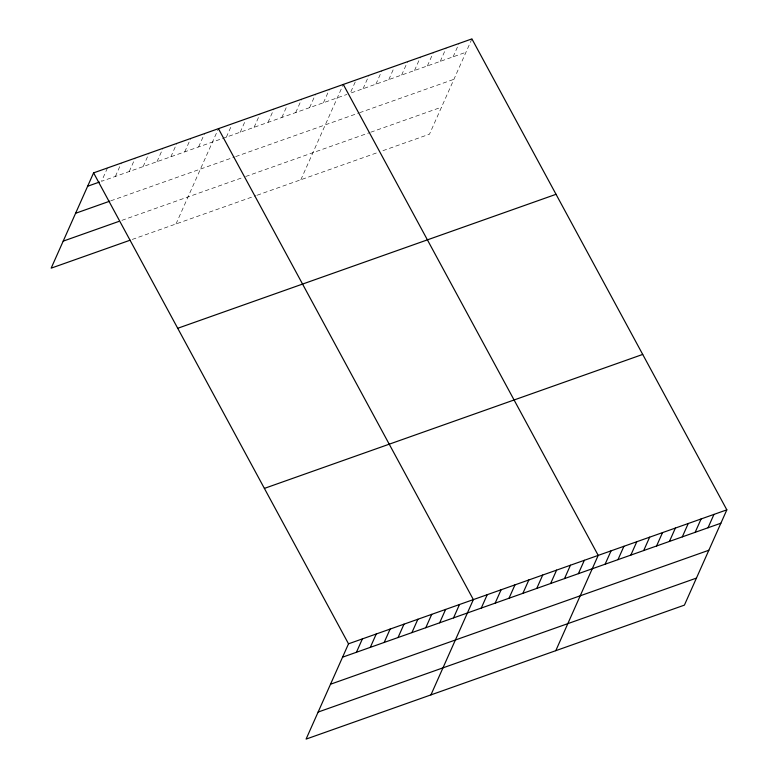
<?xml version="1.0" encoding="UTF-8"?>
<svg xmlns="http://www.w3.org/2000/svg" width="778" height="778" viewBox="0 0 778 778"><rect width="100%" height="100%" fill="white"/><g stroke="black" fill="none" stroke-linecap="round" stroke-linejoin="round"><path stroke-width="0.58" stroke-dasharray="3.89 2.92" d="M107.461 167.96L101.51 181.332L346.978 94.41M115.377 176.421L121.339 163.049M129.255 171.51L135.207 158.138M143.123 166.599L149.075 153.227M156.991 161.688L162.952 148.306M170.868 156.777L176.82 143.395M184.736 151.866L190.698 138.484M198.614 146.945L204.565 133.573M176.013 223.947L218.433 128.662M226.359 137.123L231.854 124.781M240.227 132.211L245.722 119.87M254.095 127.3L260.056 113.928M267.972 122.389L273.924 109.008M281.84 117.478L287.335 105.127M295.718 112.567L301.669 99.185M309.586 107.646L315.537 94.274M323.454 102.735L329.415 89.363M300.862 179.737L343.283 84.452M355.235 81.953L350.188 93.272L465.954 52.272M363.054 88.711L369.005 75.34M375.92 84.16L381.872 70.788M388.776 79.609L394.281 67.258M401.643 75.048L407.594 61.676M414.509 70.497L420.46 57.125M427.365 65.945L433.327 52.564M440.231 61.384L446.183 48.012M453.097 56.833L459.049 43.451M471.915 38.9L429.485 134.186L381.249 151.272M110.816 200.812L234.596 156.981M235.656 156.602L358.522 113.092M359.592 112.713L453.924 79.307M121.893 220.349L243.533 177.267M245.673 176.509L369.706 132.591M370.775 132.211L441.525 107.16M132.26 239.439L256.04 195.609M257.11 195.229L378.04 152.41"/><path stroke-width="1.17" d="M726.837 509.843L348.515 643.814L306.085 739.1L684.407 605.128L726.837 509.843L471.915 38.9L93.593 172.872L51.163 268.157L130.13 240.198M356.431 652.275L362.383 638.903M370.299 647.364L376.26 633.982M384.176 642.453L390.128 629.071M398.044 637.542L403.996 624.16M411.912 632.621L417.874 619.249M425.79 627.71L431.741 614.338M439.658 622.799L445.619 609.427M453.535 617.888L459.487 604.516M430.934 694.89L473.355 599.605L218.433 128.662M481.271 608.065L487.232 594.684M495.148 603.154L501.1 589.773M509.016 598.243L514.978 584.861M522.894 593.322L528.846 579.95M536.762 588.411L542.713 575.039M550.63 583.5L556.591 570.128M564.507 578.589L570.459 565.217M578.375 573.678L584.336 560.306M555.784 650.68L598.204 555.385L343.283 84.452M605.109 564.206L611.07 550.834M617.975 559.654L623.927 546.282M630.841 555.103L636.793 541.721M643.698 550.542L649.659 537.17M656.564 545.991L662.516 532.619M669.43 541.439L675.382 528.058M682.287 536.878L688.248 523.506M695.153 532.327L701.104 518.945M708.019 527.766L713.971 514.394M87.632 186.243L99.37 182.091M75.602 213.279L109.747 201.191M63.203 241.131L118.684 221.477M177.715 328.287L556.037 194.306M264.384 488.399L642.706 354.428M342.553 657.186L720.875 523.215M330.524 684.222L708.846 550.25M318.124 712.065L696.446 578.093M93.593 172.872L348.515 643.814"/></g></svg>
